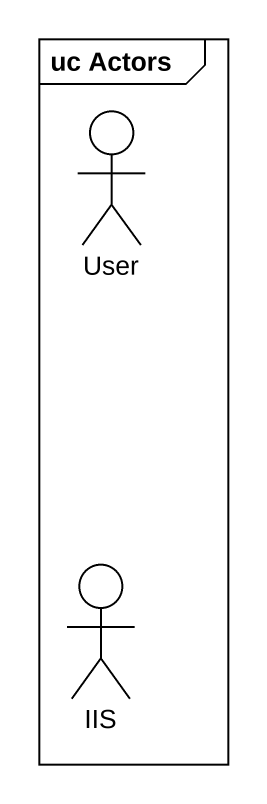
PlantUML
@startuml
mainframe uc Actors
actor User
actor IIS
@enduml
